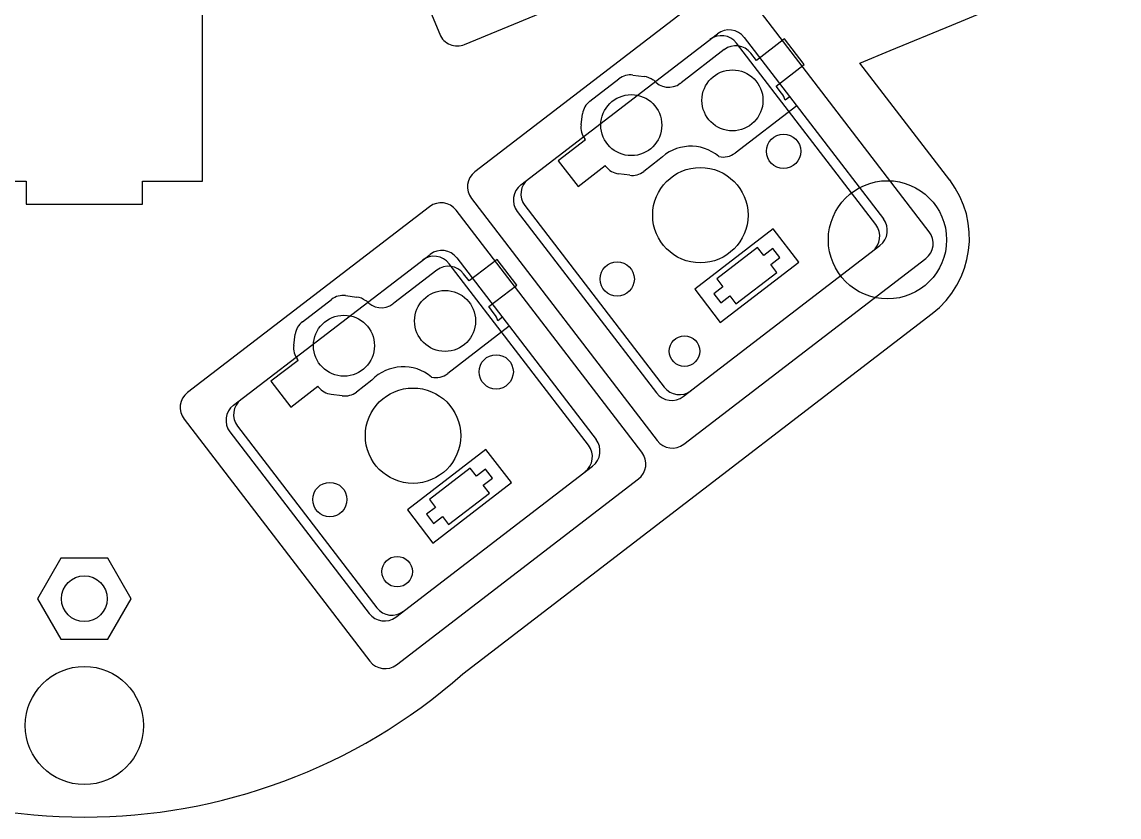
# Model space of a CAD drawing. Header units: millimetres. Extents: x 37 to 266, y -156 to -36.
# Drawn here: x 148.6 to 206.1, y -155.7 to -114 of the extents above; entities that cross this region are included whole.
import ezdxf

# ---------------------------------------------------------------- set-up
doc = ezdxf.new("R2010")
doc.units = ezdxf.units.MM

msp = doc.modelspace()

# ---------------------------------------------------------------- linework, layer by layer
at = {"linetype": 'CONTINUOUS'}
for p, q in [((164.39, -99.826), (170.513, -114.608)), ((158.07, -122.315), (158.07, -109.115)), ((171.819, -115.15), (186.601, -109.027)), ((197.374, -114.126), (206.15, -110.491)), ((185.053, -112.088), (172.36, -121.828)), ((196.196, -124.967), (186.455, -112.273)), ((194.139, -115.466), (197.373, -114.126)), ((174.767, -122.502), (185.081, -114.588)), ((193.391, -124.597), (186.086, -115.077)), ((186.483, -114.773), (193.788, -124.293)), ((188.594, -114.855), (187.126, -115.981)), ((189.629, -116.203), (188.594, -114.855)), ((185.435, -115.419), (183.174, -117.154)), ((187.126, -115.981), (186.837, -115.604)), ((192.559, -116.12), (194.138, -115.466)), ((188.161, -117.329), (189.629, -116.203)), ((197.266, -122.255), (192.559, -116.12)), ((180.649, -116.751), (181.23, -116.827)), ((178.386, -118.118), (179.91, -116.949)), ((181.732, -117), (181.704, -117.022)), ((183.135, -117.186), (183.134, -117.185)), ((188.45, -117.706), (188.161, -117.329)), ((188.872, -117.887), (188.628, -118.074)), ((189.238, -118.363), (186.005, -120.843)), ((177.926, -119.362), (178.003, -118.781)), ((178.161, -120.15), (176.733, -121.245)), ((178.161, -120.15), (178.124, -120.101)), ((176.733, -121.245), (177.768, -122.594)), ((182.028, -121.185), (181.216, -121.808)), ((177.768, -122.594), (179.196, -121.498)), ((179.233, -121.547), (179.196, -121.498)), ((180.477, -122.006), (179.896, -121.929)), ((145.67, -122.315), (148.82, -122.315)), ((148.82, -122.315), (148.82, -123.515)), ((154.92, -122.315), (158.07, -122.315)), ((154.92, -123.515), (154.92, -122.315)), ((148.82, -123.515), (154.92, -123.515)), ((169.98, -123.655), (157.286, -133.395)), ((172.175, -123.231), (181.915, -135.924)), ((174.979, -123.6), (182.284, -133.12)), ((181.122, -136.533), (171.382, -123.839)), ((174.583, -123.904), (181.888, -133.424)), ((188.013, -124.817), (183.888, -127.982)), ((189.353, -126.562), (188.013, -124.817)), ((183.29, -133.609), (193.603, -125.695)), ((187.189, -125.796), (185.047, -127.439)), ((187.509, -126.212), (187.189, -125.796)), ((187.985, -125.847), (187.509, -126.212)), ((188.35, -126.323), (187.985, -125.847)), ((159.693, -134.069), (170.007, -126.155)), ((171.409, -126.339), (178.714, -135.859)), ((173.52, -126.421), (172.052, -127.547)), ((174.555, -127.77), (173.52, -126.421)), ((183.317, -136.109), (196.011, -126.369)), ((185.227, -129.727), (189.353, -126.562)), ((187.874, -126.688), (188.35, -126.323)), ((170.361, -126.986), (168.1, -128.721)), ((178.318, -136.164), (171.012, -126.644)), ((172.052, -127.547), (171.763, -127.17)), ((186.052, -128.748), (188.194, -127.105)), ((188.194, -127.105), (187.874, -126.688)), ((185.047, -127.439), (185.367, -127.856)), ((165.576, -128.317), (166.156, -128.394)), ((173.087, -128.896), (174.555, -127.77)), ((183.888, -127.982), (185.227, -129.727)), ((185.367, -127.856), (184.891, -128.221)), ((184.891, -128.221), (185.256, -128.697)), ((185.256, -128.697), (185.732, -128.332)), ((185.732, -128.332), (186.052, -128.748)), ((163.312, -129.685), (164.836, -128.515)), ((166.658, -128.567), (166.63, -128.588)), ((168.061, -128.752), (168.06, -128.751)), ((173.377, -129.273), (173.087, -128.896)), ((173.799, -129.453), (173.554, -129.641)), ((178.492, -142.962), (196.343, -129.265)), ((174.164, -129.929), (170.931, -132.41)), ((162.853, -130.929), (162.929, -130.348)), ((163.088, -131.716), (161.66, -132.812)), ((163.088, -131.716), (163.051, -131.668)), ((161.66, -132.812), (162.695, -134.161)), ((166.954, -132.752), (166.143, -133.374)), ((162.695, -134.161), (164.123, -133.065)), ((164.16, -133.113), (164.123, -133.065)), ((165.403, -133.572), (164.823, -133.496)), ((157.101, -134.797), (166.841, -147.491)), ((159.906, -135.166), (167.211, -144.686)), ((159.509, -135.471), (166.814, -144.991)), ((172.94, -136.383), (168.814, -139.549)), ((174.279, -138.128), (172.94, -136.383)), ((168.216, -145.175), (178.53, -137.262)), ((172.115, -137.362), (169.973, -139.006)), ((172.435, -137.779), (172.115, -137.362)), ((172.911, -137.413), (172.435, -137.779)), ((173.276, -137.889), (172.911, -137.413)), ((168.244, -147.675), (180.937, -137.935)), ((172.8, -138.255), (173.276, -137.889)), ((170.154, -141.294), (174.279, -138.128)), ((170.978, -140.315), (173.12, -138.671)), ((173.12, -138.671), (172.8, -138.255)), ((169.973, -139.006), (170.293, -139.422)), ((168.814, -139.549), (170.154, -141.294)), ((170.293, -139.422), (169.817, -139.788)), ((169.817, -139.788), (170.182, -140.264)), ((170.182, -140.264), (170.658, -139.898)), ((170.658, -139.898), (170.978, -140.315)), ((150.642, -142.092), (149.417, -144.213)), ((150.645, -142.093), (150.642, -142.092)), ((153.095, -142.09), (150.645, -142.09)), ((150.645, -142.09), (150.645, -142.093)), ((153.095, -142.093), (153.095, -142.09)), ((153.098, -142.092), (153.095, -142.093)), ((154.323, -144.213), (153.098, -142.092)), ((171.722, -148.157), (178.491, -142.963)), ((149.417, -144.213), (149.42, -144.215)), ((149.42, -144.215), (149.417, -144.217)), ((149.417, -144.217), (150.642, -146.338)), ((153.098, -146.338), (154.323, -144.217)), ((154.32, -144.215), (154.323, -144.213)), ((154.323, -144.217), (154.32, -144.215)), ((150.642, -146.338), (150.645, -146.337)), ((150.645, -146.337), (150.645, -146.34)), ((150.645, -146.34), (153.095, -146.34)), ((153.095, -146.34), (153.095, -146.337)), ((153.095, -146.337), (153.098, -146.338))]:
    msp.add_line(p, q, dxfattribs=at)
for centre, radius in [((185.869, -118.08), 1.6), ((180.563, -119.378), 1.6), ((188.549, -120.75), 0.9), ((184.185, -124.099), 2.5), ((194, -125.391), 3.1), ((179.822, -127.447), 0.9), ((170.795, -129.646), 1.6), ((165.489, -130.945), 1.6), ((183.354, -131.228), 0.8), ((173.475, -132.317), 0.9), ((169.112, -135.665), 2.5), ((164.748, -139.013), 0.9), ((168.28, -142.795), 0.8), ((151.87, -144.215), 1.2), ((151.87, -150.865), 3.1)]:
    msp.add_circle(centre, radius, dxfattribs=at)
for centre, radius, start, end in [((185.69, -115.382), 1, 37.5, 127.5), ((195.459, -109.507), 5, 292.5, 292.51146), ((171.437, -114.226), 1, 202.5, 292.5), ((185.293, -115.686), 1, 37.5, 127.5), ((186.044, -116.213), 1, 37.5, 127.5), ((192.226, -110.846), 5, 292.48854, 292.5), ((180.519, -117.742), 1, 82.5, 127.5), ((181.1, -117.819), 1, 52.82023, 82.5), ((182.525, -116.391), 1, 217.5, 307.5), ((183.783, -117.948), 1, 127.5, 130.36598), ((187.657, -118.315), 1, 13.92182, 37.5), ((178.994, -118.912), 1, 127.5, 172.5), ((178.918, -119.493), 1, 172.5, 217.5), ((183.681, -122.784), 2.3, 50.02858, 135.95547), ((185.396, -120.05), 1, 256.26068, 307.5), ((172.968, -122.622), 1, 127.5, 217.5), ((180.027, -120.938), 1, 217.5, 262.5), ((180.608, -121.014), 1, 262.5, 307.5), ((175.376, -123.295), 1, 127.5, 217.5), ((175.773, -122.991), 1, 127.5, 217.5), ((193.299, -125.298), 5, 307.5, 37.5), ((170.588, -124.448), 1, 37.5, 127.5), ((192.995, -124.902), 1, 307.5, 37.5), ((192.598, -125.206), 1, 307.5, 37.5), ((195.402, -125.575), 1, 307.5, 37.5), ((170.616, -126.948), 1, 37.5, 127.5), ((170.219, -127.252), 1, 37.5, 127.5), ((170.97, -127.779), 1, 37.5, 127.5), ((165.445, -129.309), 1, 82.5, 127.5), ((166.026, -129.385), 1, 52.82023, 82.5), ((167.452, -127.958), 1, 217.5, 307.5), ((168.709, -129.514), 1, 127.5, 130.36598), ((172.583, -129.882), 1, 13.92182, 37.5), ((163.921, -130.478), 1, 127.5, 172.5), ((163.844, -131.059), 1, 172.5, 217.5), ((168.607, -134.351), 2.3, 50.02858, 135.95547), ((170.322, -131.616), 1, 256.26068, 307.5), ((157.895, -134.188), 1, 127.5, 217.5), ((164.953, -132.504), 1, 217.5, 262.5), ((165.534, -132.581), 1, 262.5, 307.5), ((182.681, -132.816), 1, 217.5, 307.5), ((183.078, -132.511), 1, 217.5, 307.5), ((160.302, -134.862), 1, 127.5, 217.5), ((160.699, -134.557), 1, 127.5, 217.5), ((177.524, -136.773), 1, 307.5, 37.5), ((177.921, -136.468), 1, 307.5, 37.5), ((182.709, -135.315), 1, 217.5, 307.5), ((180.328, -137.142), 1, 307.5, 37.5), ((175.449, -138.996), 5, 307.48379, 307.5), ((167.607, -144.382), 1, 217.5, 307.5), ((168.004, -144.078), 1, 217.5, 307.5), ((167.635, -146.882), 1, 217.5, 307.5), ((151.87, -125.665), 30, 228.56778, 311.43222)]:
    msp.add_arc(centre, radius, start, end, dxfattribs=at)

doc.saveas('drawing.dxf')
